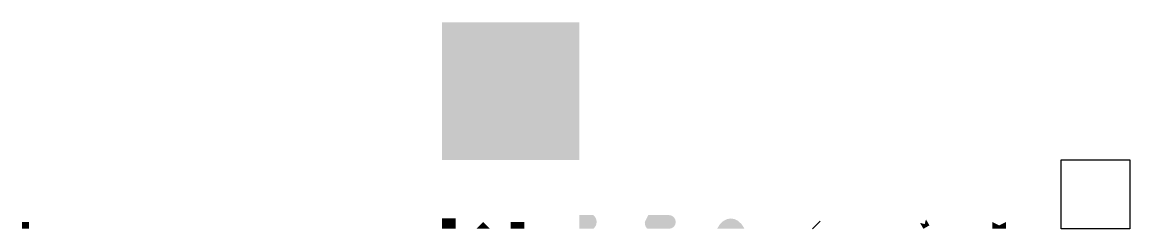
# Model space of a CAD drawing. Header units: millimetres. Extents: x -61 to 100, y 0 to 30.
import ezdxf

# ---------------------------------------------------------------- set-up
doc = ezdxf.new("R2010")
doc.units = ezdxf.units.MM
picture_1 = doc.add_image_def('image1.png', size_in_pixel=(100, 100))

# ---------------------------------------------------------------- blocks, each defined once
blk = doc.blocks.new('FILLS')
blk.add_hatch(color=7).paths.add_polyline_path([(0, 0), (1, 0), (1, 1)])
blk.add_solid([(0, 0), (1, 0), (0, 1)])

msp = doc.modelspace()

# ---------------------------------------------------------------- hatches: boundary and pattern name
h = msp.add_hatch()
h.set_pattern_fill('ANSI31')
h.paths.add_polyline_path([(50, 0), (55, 0), (55, 5)])
msp.add_hatch(color=7).paths.add_polyline_path([(20, 0), (22, 0, 0.5), (22, 2), (20, 2)])
h = msp.add_hatch(color=7)
edge = h.paths.add_edge_path()
edge.add_line((30, 0), (33, 0))
edge.add_arc((33, 1), 1, -90, 90)
edge.add_line((33, 2), (30, 2))
edge.add_ellipse((30, 1), major_axis=(0, 1), ratio=0.5, start_angle=90, end_angle=270)
h = msp.add_hatch(color=7)
edge = h.paths.add_edge_path()
edge.add_spline(control_points=[(40, 0), (41, 2), (43, 2), (44, 0)], knot_values=[0, 0, 0, 0, 1, 1, 1, 1], degree=3, periodic=0)
edge.add_line((44, 0), (40, 0))
at = {"extrusion": (0, 0, -1)}
msp.add_hatch(color=7, dxfattribs=at).paths.add_polyline_path([(60, 0), (61, 0), (61, 1), (60, 1)])

# ---------------------------------------------------------------- linework, layer by layer
for points in [[(0, 10), (20, 10), (0, 30), (20, 30)], [(0, 0), (2, 0), (0, 1.5), (2, 1.5)], [(5, 0), (7, 0), (6, 1)]]:
    msp.add_solid(points)
msp.add_trace([(10, 0), (12, 0), (10, 1), (12, 1)])

# ---------------------------------------------------------------- block references
at = {"rotation": 30}
msp.add_blockref('FILLS', (70, 0), dxfattribs=at)
at = {"xscale": 2}
msp.add_blockref('FILLS', (80, 0), dxfattribs=at)

# ---------------------------------------------------------------- pictures from other files: only their frames are drawn
image = msp.add_image(picture_1, insert=(90, 0), size_in_units=(10, 10))

doc.saveas('drawing.dxf')
